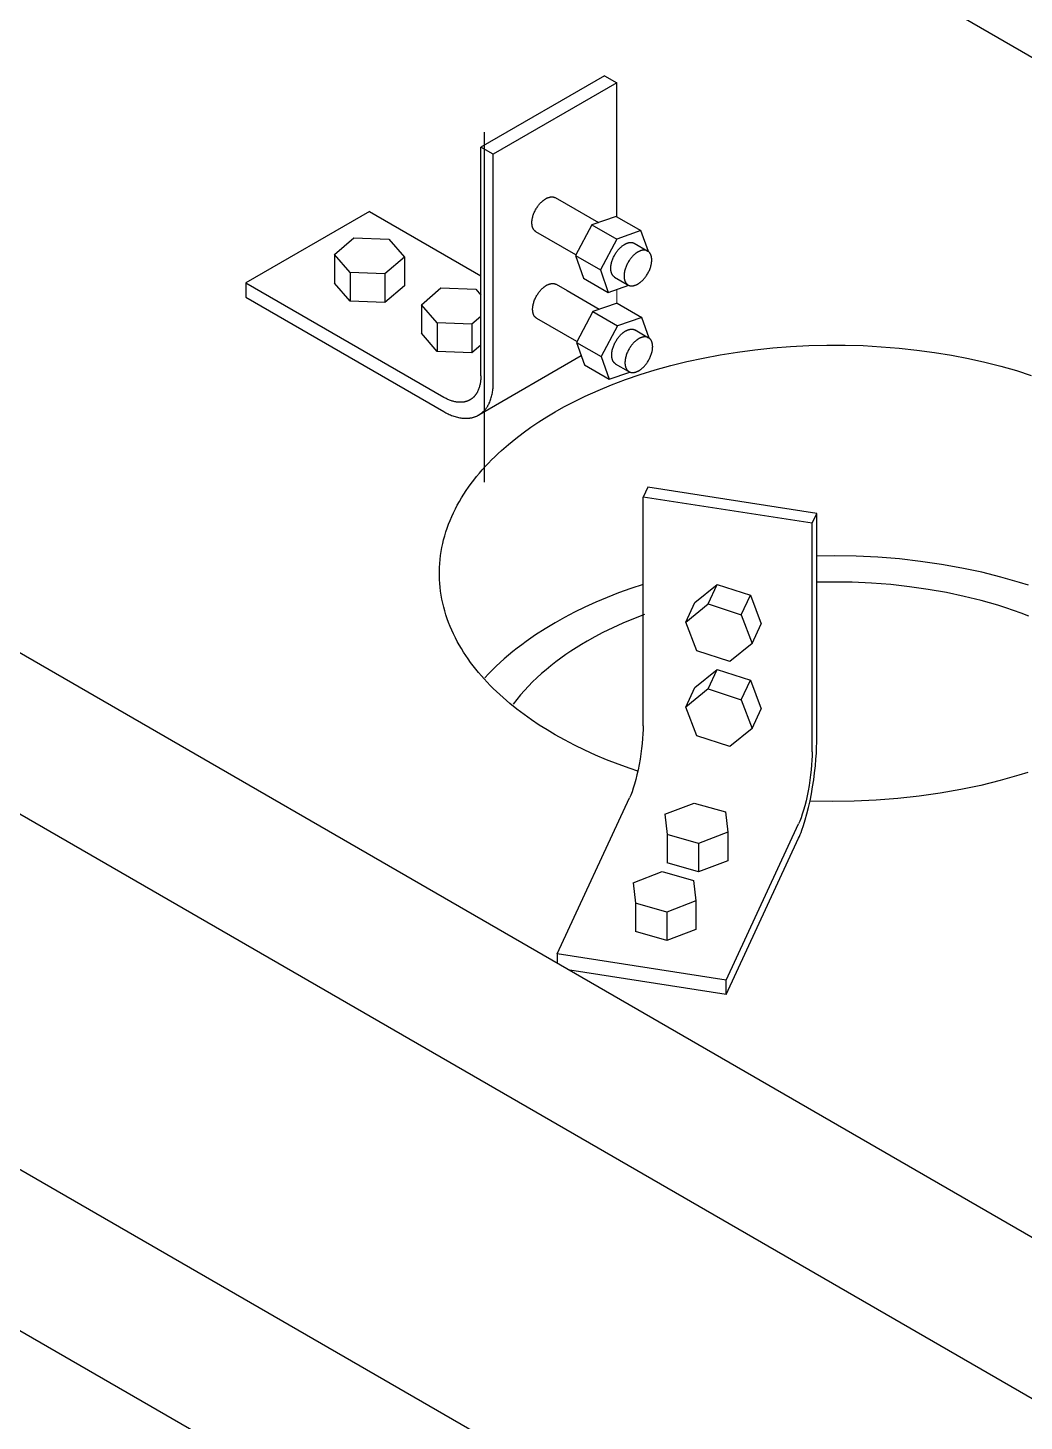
# Model space of a CAD drawing. Header units: millimetres. Extents: x 1.5 to 37.9, y -0.3 to 12.6.
# Drawn here: x 35.4554 to 35.7401, y 3.532 to 3.93 of the extents above; entities that cross this region are included whole.
import ezdxf

# ---------------------------------------------------------------- set-up
doc = ezdxf.new("R2010")
doc.units = ezdxf.units.MM
doc.linetypes.add('ACAD_ISO02W100', pattern=[15, 12, -3])
doc.layers.add('0.2', color=6, linetype='Continuous', lineweight=15)
doc.layers.add('0.3', color=4, linetype='Continuous', lineweight=20)

msp = doc.modelspace()

# ---------------------------------------------------------------- linework, layer by layer
at = {"layer": '0.2', "linetype": 'ACAD_ISO02W100', "lineweight": -3, "ltscale": 0.008}
msp.add_line((35.58584, 4.50017), (35.58577, 3.74397), dxfattribs=at)
at = {"layer": '0.2'}
msp.add_line((35.62371, 3.85525), (35.62371, 3.85135), dxfattribs=at)
at = {"layer": '0.2', "lineweight": -3}
for points in [[(35.62017, 3.9163), (35.58481, 3.89589)], [(35.62371, 3.91426), (35.58835, 3.89385)], [(35.62017, 3.9163), (35.62371, 3.91426)], [(35.62371, 3.87601), (35.62371, 3.91426)], [(35.58481, 3.83057), (35.58481, 3.89589)], [(35.58835, 3.89385), (35.58481, 3.89589)], [(35.58835, 3.82853), (35.58835, 3.89385)], [(35.60056, 3.87173), (35.60051, 3.87176), (35.60047, 3.87179), (35.60043, 3.87182), (35.60039, 3.87185), (35.60035, 3.87188), (35.60031, 3.87191), (35.60028, 3.87194), (35.60024, 3.87197), (35.6002, 3.872), (35.60017, 3.87204), (35.60013, 3.87207), (35.6001, 3.87211), (35.60007, 3.87214), (35.60004, 3.87218), (35.6, 3.87222), (35.59997, 3.87226), (35.59993, 3.87232), (35.59989, 3.87238), (35.59984, 3.87245), (35.5998, 3.87252), (35.59976, 3.87259), (35.59973, 3.87267), (35.59969, 3.87274), (35.59966, 3.87282), (35.59962, 3.87291), (35.59959, 3.87299), (35.59957, 3.87308), (35.59954, 3.87317), (35.59951, 3.87327), (35.59949, 3.87336), (35.59947, 3.87346), (35.59945, 3.87356), (35.59944, 3.87366), (35.59943, 3.87377), (35.59942, 3.87388), (35.59941, 3.87399), (35.5994, 3.8741), (35.5994, 3.87421), (35.5994, 3.87433), (35.5994, 3.87445), (35.5994, 3.87457), (35.59941, 3.87469), (35.59942, 3.87481), (35.59943, 3.87494), (35.59945, 3.87506), (35.59947, 3.87519), (35.59949, 3.87532), (35.59951, 3.87545), (35.59954, 3.87557), (35.59956, 3.8757), (35.59963, 3.87597), (35.5997, 3.87623), (35.59978, 3.87649), (35.59988, 3.87675), (35.59998, 3.87701), (35.60008, 3.87727), (35.6002, 3.87752), (35.60032, 3.87776), (35.60045, 3.878), (35.60058, 3.87824), (35.60072, 3.87847), (35.60086, 3.87869), (35.601, 3.8789), (35.60115, 3.8791), (35.6013, 3.8793), (35.60145, 3.87949), (35.60161, 3.87968), (35.60178, 3.87986), (35.60195, 3.88004), (35.60213, 3.88022), (35.60231, 3.88039), (35.6025, 3.88055), (35.60259, 3.88063), (35.60269, 3.8807), (35.60278, 3.88078), (35.60288, 3.88085), (35.60298, 3.88092), (35.60308, 3.88098), (35.60318, 3.88105), (35.60328, 3.88111), (35.60338, 3.88117), (35.60348, 3.88123), (35.60359, 3.88128), (35.60369, 3.88133), (35.60379, 3.88138), (35.60389, 3.88142), (35.60399, 3.88146), (35.60409, 3.8815), (35.60419, 3.88153), (35.60429, 3.88156), (35.60439, 3.88159), (35.60449, 3.88162), (35.60459, 3.88164), (35.60468, 3.88166), (35.60478, 3.88167), (35.60487, 3.88168), (35.60492, 3.88169), (35.60497, 3.88169), (35.60501, 3.88169), (35.60506, 3.88169), (35.60511, 3.88169), (35.60515, 3.88169), (35.6052, 3.88169), (35.60524, 3.88169), (35.60528, 3.88169), (35.60533, 3.88168), (35.60537, 3.88168), (35.60541, 3.88168), (35.60546, 3.88167), (35.6055, 3.88166), (35.60554, 3.88166), (35.60558, 3.88165), (35.60562, 3.88164), (35.60566, 3.88163), (35.6057, 3.88162), (35.60574, 3.88161), (35.60578, 3.8816), (35.60582, 3.88158), (35.60586, 3.88157), (35.60589, 3.88156), (35.60593, 3.88154), (35.60597, 3.88153), (35.606, 3.88151), (35.60604, 3.88149), (35.60606, 3.88148)], [(35.60606, 3.88148), (35.6092, 3.87967)], [(35.55299, 3.87752), (35.51764, 3.8571)], [(35.55299, 3.87752), (35.58481, 3.85914)], [(35.6092, 3.87967), (35.61839, 3.87436)], [(35.61656, 3.87373), (35.6119, 3.8649)], [(35.6235, 3.87613), (35.61656, 3.87373)], [(35.61656, 3.87373), (35.62363, 3.86964)], [(35.6235, 3.87613), (35.63057, 3.87205)], [(35.54301, 3.86522), (35.54856, 3.87003)], [(35.54856, 3.87003), (35.55854, 3.86965)], [(35.55854, 3.86965), (35.56296, 3.86447)], [(35.61196, 3.86515), (35.60056, 3.87173)], [(35.62363, 3.86964), (35.61897, 3.86082)], [(35.62307, 3.85874), (35.62303, 3.85876), (35.62299, 3.85879), (35.62295, 3.85882), (35.62291, 3.85884), (35.62287, 3.85887), (35.62284, 3.8589), (35.6228, 3.85893), (35.62277, 3.85896), (35.62274, 3.85899), (35.6227, 3.85903), (35.62267, 3.85906), (35.62264, 3.85909), (35.62261, 3.85913), (35.62258, 3.85916), (35.62255, 3.8592), (35.62252, 3.85924), (35.62248, 3.8593), (35.62243, 3.85936), (35.62239, 3.85943), (35.62235, 3.8595), (35.62231, 3.85957), (35.62228, 3.85964), (35.62224, 3.85972), (35.62221, 3.8598), (35.62217, 3.85988), (35.62214, 3.85997), (35.62211, 3.86006), (35.62209, 3.86015), (35.62206, 3.86024), (35.62204, 3.86034), (35.62202, 3.86044), (35.622, 3.86054), (35.62199, 3.86064), (35.62197, 3.86075), (35.62196, 3.86086), (35.62196, 3.86097), (35.62195, 3.86108), (35.62195, 3.86119), (35.62195, 3.86131), (35.62195, 3.86143), (35.62195, 3.86155), (35.62196, 3.86167), (35.62197, 3.86179), (35.62198, 3.86191), (35.622, 3.86204), (35.62202, 3.86217), (35.62204, 3.86229), (35.62206, 3.86242), (35.62208, 3.86255), (35.62211, 3.86268), (35.62218, 3.86294), (35.62225, 3.86321), (35.62233, 3.86347), (35.62242, 3.86373), (35.62252, 3.86399), (35.62263, 3.86424), (35.62275, 3.86449), (35.62287, 3.86474), (35.623, 3.86498), (35.62313, 3.86522), (35.62327, 3.86545), (35.62341, 3.86567), (35.62355, 3.86588), (35.6237, 3.86608), (35.62385, 3.86628), (35.624, 3.86647), (35.62416, 3.86666), (35.62432, 3.86684), (35.6245, 3.86702), (35.62467, 3.8672), (35.62486, 3.86736), (35.62504, 3.86753), (35.62514, 3.8676), (35.62524, 3.86768), (35.62533, 3.86775), (35.62543, 3.86783), (35.62553, 3.8679), (35.62563, 3.86796), (35.62573, 3.86803), (35.62583, 3.86809), (35.62593, 3.86815), (35.62603, 3.8682), (35.62613, 3.86826), (35.62623, 3.86831), (35.62634, 3.86835), (35.62644, 3.8684), (35.62654, 3.86844), (35.62664, 3.86848), (35.62674, 3.86851), (35.62684, 3.86854), (35.62694, 3.86857), (35.62704, 3.86859), (35.62714, 3.86862), (35.62723, 3.86863), (35.62733, 3.86865), (35.62742, 3.86866), (35.62747, 3.86866), (35.62752, 3.86867), (35.62756, 3.86867), (35.62761, 3.86867), (35.62765, 3.86867), (35.6277, 3.86867), (35.62774, 3.86867), (35.62779, 3.86867), (35.62783, 3.86867), (35.62788, 3.86866), (35.62792, 3.86866), (35.62796, 3.86865), (35.628, 3.86865), (35.62805, 3.86864), (35.62809, 3.86863), (35.62813, 3.86863), (35.62817, 3.86862), (35.62821, 3.86861), (35.62825, 3.8686), (35.62829, 3.86859), (35.62833, 3.86857), (35.62837, 3.86856), (35.62841, 3.86855), (35.62844, 3.86853), (35.62848, 3.86852), (35.62852, 3.8685), (35.62855, 3.86849), (35.62859, 3.86847), (35.62862, 3.86845), (35.62866, 3.86843), (35.62869, 3.86842), (35.62873, 3.8684)], [(35.63057, 3.87205), (35.62363, 3.86964)], [(35.63268, 3.86609), (35.63057, 3.87205)], [(35.55741, 3.85967), (35.54743, 3.86005), (35.54301, 3.86522)], [(35.54301, 3.86522), (35.54301, 3.85706)], [(35.6119, 3.8649), (35.61417, 3.85848)], [(35.6119, 3.8649), (35.61897, 3.86082)], [(35.62862, 3.86845), (35.63249, 3.86622)], [(35.56296, 3.86447), (35.55741, 3.85967)], [(35.56296, 3.86447), (35.56296, 3.85631)], [(35.61897, 3.86082), (35.62124, 3.85439)], [(35.51764, 3.8571), (35.57421, 3.82444)], [(35.51764, 3.8571), (35.51764, 3.85302)], [(35.54743, 3.85188), (35.54301, 3.85706)], [(35.54743, 3.86005), (35.54743, 3.85679)], [(35.54743, 3.85679), (35.54743, 3.85188)], [(35.55741, 3.85967), (35.55741, 3.85151)], [(35.60082, 3.84696), (35.60077, 3.84699), (35.60072, 3.84702), (35.60067, 3.84705), (35.60062, 3.84708), (35.60058, 3.84712), (35.60053, 3.84715), (35.60049, 3.84719), (35.60045, 3.84723), (35.60041, 3.84726), (35.60037, 3.8473), (35.60033, 3.84734), (35.60029, 3.84738), (35.60025, 3.84743), (35.60022, 3.84747), (35.60018, 3.84751), (35.60014, 3.84758), (35.60009, 3.84764), (35.60005, 3.84771), (35.60001, 3.84778), (35.59997, 3.84785), (35.59994, 3.84792), (35.5999, 3.848), (35.59987, 3.84808), (35.59983, 3.84816), (35.5998, 3.84825), (35.59977, 3.84834), (35.59975, 3.84843), (35.59972, 3.84852), (35.5997, 3.84862), (35.59968, 3.84872), (35.59966, 3.84882), (35.59965, 3.84892), (35.59963, 3.84903), (35.59962, 3.84913), (35.59962, 3.84924), (35.59961, 3.84936), (35.59961, 3.84947), (35.59961, 3.84959), (35.59961, 3.84971), (35.59961, 3.84982), (35.59962, 3.84995), (35.59963, 3.85007), (35.59964, 3.85019), (35.59966, 3.85032), (35.59968, 3.85045), (35.5997, 3.85057), (35.59972, 3.8507), (35.59974, 3.85083), (35.59977, 3.85096), (35.59984, 3.85122), (35.59991, 3.85148), (35.59999, 3.85175), (35.60008, 3.85201), (35.60018, 3.85227), (35.60029, 3.85252), (35.60041, 3.85277), (35.60053, 3.85302), (35.60066, 3.85326), (35.60079, 3.8535), (35.60093, 3.85372), (35.60107, 3.85394), (35.60121, 3.85416), (35.60136, 3.85436), (35.60151, 3.85456), (35.60166, 3.85475), (35.60182, 3.85493), (35.60198, 3.85512), (35.60216, 3.8553), (35.60233, 3.85547), (35.60252, 3.85564), (35.6027, 3.8558), (35.6028, 3.85588), (35.6029, 3.85596), (35.60299, 3.85603), (35.60309, 3.8561), (35.60319, 3.85617), (35.60329, 3.85624), (35.60339, 3.85631), (35.60349, 3.85637), (35.60359, 3.85643), (35.60369, 3.85648), (35.60379, 3.85654), (35.60389, 3.85659), (35.604, 3.85663), (35.6041, 3.85668), (35.6042, 3.85672), (35.6043, 3.85676), (35.6044, 3.85679), (35.6045, 3.85682), (35.6046, 3.85685), (35.6047, 3.85687), (35.6048, 3.85689), (35.60489, 3.85691), (35.60499, 3.85693), (35.60508, 3.85694), (35.60513, 3.85694), (35.60518, 3.85694), (35.60522, 3.85695), (35.60527, 3.85695), (35.60531, 3.85695), (35.60536, 3.85695), (35.6054, 3.85695), (35.60545, 3.85695), (35.60549, 3.85694), (35.60554, 3.85694), (35.60558, 3.85694), (35.60562, 3.85693), (35.60566, 3.85693), (35.60571, 3.85692), (35.60575, 3.85691), (35.60579, 3.8569), (35.60583, 3.8569), (35.60587, 3.85689), (35.60591, 3.85688), (35.60595, 3.85686), (35.60599, 3.85685), (35.60603, 3.85684), (35.60607, 3.85683), (35.6061, 3.85681), (35.60614, 3.8568), (35.60618, 3.85678), (35.60621, 3.85677), (35.60623, 3.85676)], [(35.60632, 3.85671), (35.60946, 3.8549)], [(35.61417, 3.85848), (35.62124, 3.85439)], [(35.62298, 3.85879), (35.62665, 3.85667)], [(35.62324, 3.85865), (35.62323, 3.85865)], [(35.51764, 3.85302), (35.57421, 3.82036)], [(35.56296, 3.85631), (35.55741, 3.85151)], [(35.56786, 3.85087), (35.57342, 3.85567)], [(35.57342, 3.85567), (35.5834, 3.8553)], [(35.5834, 3.8553), (35.58481, 3.85364)], [(35.60946, 3.8549), (35.61865, 3.84959)], [(35.62124, 3.85439), (35.6271, 3.85643)], [(35.55741, 3.85151), (35.54743, 3.85188)], [(35.58227, 3.84532), (35.57229, 3.84569), (35.56786, 3.85087)], [(35.56786, 3.85087), (35.56786, 3.84271)], [(35.61682, 3.84896), (35.61216, 3.84013)], [(35.62376, 3.85137), (35.61682, 3.84896)], [(35.61682, 3.84896), (35.6239, 3.84488)], [(35.62376, 3.85137), (35.63083, 3.84728)], [(35.57229, 3.84569), (35.57229, 3.84244)], [(35.58481, 3.84752), (35.58227, 3.84532)], [(35.58227, 3.84532), (35.58227, 3.83715)], [(35.61223, 3.84038), (35.60082, 3.84696)], [(35.6239, 3.84488), (35.61923, 3.83605)], [(35.63083, 3.84728), (35.6239, 3.84488)], [(35.63295, 3.84132), (35.63083, 3.84728)], [(35.57229, 3.83753), (35.56786, 3.84271)], [(35.57229, 3.84244), (35.57229, 3.83753)], [(35.62333, 3.83397), (35.62329, 3.83399), (35.62325, 3.83402), (35.62321, 3.83405), (35.62317, 3.83407), (35.62314, 3.8341), (35.6231, 3.83413), (35.62307, 3.83416), (35.62303, 3.83419), (35.623, 3.83423), (35.62297, 3.83426), (35.62293, 3.83429), (35.6229, 3.83432), (35.62287, 3.83436), (35.62284, 3.83439), (35.62281, 3.83443), (35.62279, 3.83447), (35.62274, 3.83453), (35.6227, 3.83459), (35.62265, 3.83466), (35.62261, 3.83473), (35.62257, 3.8348), (35.62254, 3.83487), (35.6225, 3.83495), (35.62247, 3.83503), (35.62243, 3.83511), (35.6224, 3.8352), (35.62238, 3.83529), (35.62235, 3.83538), (35.62233, 3.83547), (35.6223, 3.83557), (35.62228, 3.83567), (35.62227, 3.83577), (35.62225, 3.83587), (35.62224, 3.83598), (35.62223, 3.83609), (35.62222, 3.8362), (35.62221, 3.83631), (35.62221, 3.83642), (35.62221, 3.83654), (35.62221, 3.83666), (35.62222, 3.83678), (35.62222, 3.8369), (35.62223, 3.83702), (35.62224, 3.83715), (35.62226, 3.83727), (35.62228, 3.8374), (35.6223, 3.83752), (35.62232, 3.83765), (35.62235, 3.83778), (35.62237, 3.83791), (35.62244, 3.83817), (35.62251, 3.83844), (35.62259, 3.8387), (35.62269, 3.83896), (35.62279, 3.83922), (35.62289, 3.83947), (35.62301, 3.83973), (35.62313, 3.83997), (35.62326, 3.84021), (35.62339, 3.84045), (35.62353, 3.84068), (35.62367, 3.8409), (35.62381, 3.84111), (35.62396, 3.84131), (35.62411, 3.84151), (35.62426, 3.8417), (35.62442, 3.84189), (35.62459, 3.84207), (35.62476, 3.84225), (35.62494, 3.84243), (35.62512, 3.84259), (35.62531, 3.84276), (35.6254, 3.84283), (35.6255, 3.84291), (35.62559, 3.84298), (35.62569, 3.84306), (35.62579, 3.84313), (35.62589, 3.84319), (35.62599, 3.84326), (35.62609, 3.84332), (35.62619, 3.84338), (35.62629, 3.84343), (35.6264, 3.84349), (35.6265, 3.84354), (35.6266, 3.84358), (35.6267, 3.84363), (35.6268, 3.84367), (35.6269, 3.84371), (35.627, 3.84374), (35.6271, 3.84377), (35.6272, 3.8438), (35.6273, 3.84383), (35.6274, 3.84385), (35.62749, 3.84386), (35.62759, 3.84388), (35.62768, 3.84389), (35.62773, 3.84389), (35.62778, 3.8439), (35.62782, 3.8439), (35.62787, 3.8439), (35.62792, 3.8439), (35.62796, 3.8439), (35.62801, 3.8439), (35.62805, 3.8439), (35.62809, 3.8439), (35.62814, 3.84389), (35.62818, 3.84389), (35.62822, 3.84388), (35.62827, 3.84388), (35.62831, 3.84387), (35.62835, 3.84386), (35.62839, 3.84386), (35.62843, 3.84385), (35.62847, 3.84384), (35.62851, 3.84383), (35.62855, 3.84382), (35.62859, 3.8438), (35.62863, 3.84379), (35.62867, 3.84378), (35.6287, 3.84376), (35.62874, 3.84375), (35.62878, 3.84373), (35.62881, 3.84372), (35.62885, 3.8437), (35.62889, 3.84368), (35.62892, 3.84366), (35.62895, 3.84365), (35.62899, 3.84363)], [(35.62889, 3.84368), (35.63275, 3.84146)], [(35.58227, 3.83715), (35.57229, 3.83753)], [(35.58481, 3.83935), (35.58227, 3.83715)], [(35.61216, 3.84013), (35.61443, 3.83371)], [(35.61216, 3.84013), (35.61923, 3.83605)], [(35.61346, 3.83626), (35.58421, 3.81937)], [(35.61443, 3.83371), (35.6215, 3.82962)], [(35.61923, 3.83605), (35.6215, 3.82962)], [(35.62324, 3.83402), (35.62692, 3.8319)], [(35.6235, 3.83388), (35.62349, 3.83388)], [(35.58481, 3.83057), (35.58481, 3.8303), (35.5848, 3.83003), (35.58479, 3.82976), (35.58477, 3.82949), (35.58475, 3.82923), (35.58472, 3.82896), (35.58468, 3.8287), (35.58464, 3.82844), (35.58459, 3.82818), (35.58453, 3.82793), (35.58447, 3.82768), (35.5844, 3.82743), (35.58433, 3.82719), (35.58425, 3.82695), (35.58416, 3.82672), (35.58407, 3.82649), (35.58397, 3.82626), (35.58386, 3.82605), (35.58381, 3.82594), (35.58375, 3.82583), (35.58369, 3.82573), (35.58363, 3.82563), (35.58357, 3.82552), (35.5835, 3.82542), (35.58344, 3.82533), (35.58337, 3.82523), (35.5833, 3.82514), (35.58323, 3.82504), (35.58316, 3.82495), (35.58309, 3.82486), (35.58301, 3.82478), (35.58293, 3.82469), (35.58286, 3.82461), (35.58278, 3.82452), (35.58269, 3.82444), (35.58261, 3.82437), (35.58253, 3.82429), (35.58244, 3.82422), (35.58236, 3.82414), (35.58227, 3.82407), (35.58218, 3.82401), (35.58209, 3.82394), (35.58199, 3.82388), (35.5819, 3.82382), (35.5818, 3.82376), (35.58171, 3.8237)], [(35.6215, 3.82962), (35.62736, 3.83166)], [(35.58421, 3.81937), (35.58434, 3.81945), (35.58446, 3.81953), (35.58459, 3.81961), (35.58471, 3.81969), (35.58483, 3.81978), (35.58495, 3.81987), (35.58507, 3.81996), (35.58519, 3.82006), (35.5853, 3.82016), (35.58541, 3.82026), (35.58552, 3.82036), (35.58563, 3.82047), (35.58574, 3.82058), (35.58584, 3.82069), (35.58594, 3.8208), (35.58604, 3.82092), (35.58614, 3.82104), (35.58624, 3.82116), (35.58633, 3.82128), (35.58642, 3.82141), (35.58651, 3.82154), (35.5866, 3.82167), (35.58669, 3.8218), (35.58677, 3.82194), (35.58685, 3.82207), (35.58693, 3.82221), (35.58701, 3.82235), (35.58708, 3.8225), (35.58722, 3.82279), (35.58736, 3.82309), (35.58748, 3.82339), (35.5876, 3.82371), (35.58771, 3.82402), (35.5878, 3.82435), (35.58789, 3.82468), (35.58798, 3.82501), (35.58805, 3.82535), (35.58811, 3.82569), (35.58817, 3.82604), (35.58822, 3.82638), (35.58826, 3.82674), (35.58829, 3.82709), (35.58832, 3.82745), (35.58834, 3.82781), (35.58835, 3.82816), (35.58835, 3.82853)], [(35.58171, 3.8237), (35.58161, 3.82364), (35.58151, 3.82359), (35.58141, 3.82354), (35.58131, 3.82349), (35.58121, 3.82345), (35.5811, 3.8234), (35.581, 3.82336), (35.58089, 3.82332), (35.58079, 3.82329), (35.58068, 3.82325), (35.58057, 3.82322), (35.58046, 3.82319), (35.58035, 3.82316), (35.58024, 3.82313), (35.58013, 3.82311), (35.58001, 3.82309), (35.5799, 3.82307), (35.57978, 3.82305), (35.57967, 3.82304), (35.57955, 3.82303), (35.57943, 3.82302), (35.57932, 3.82301), (35.5792, 3.823), (35.57908, 3.823), (35.57896, 3.823), (35.57884, 3.823), (35.57872, 3.823), (35.5786, 3.82301), (35.57836, 3.82302), (35.57811, 3.82305), (35.57787, 3.82308), (35.57762, 3.82312), (35.57737, 3.82317), (35.57713, 3.82323), (35.57688, 3.8233), (35.57663, 3.82337), (35.57638, 3.82345), (35.57614, 3.82353), (35.57589, 3.82363), (35.57565, 3.82373), (35.5754, 3.82383), (35.57516, 3.82394), (35.57492, 3.82406), (35.57468, 3.82418), (35.57444, 3.82431), (35.57421, 3.82444)], [(35.57421, 3.82036), (35.57452, 3.82018), (35.57484, 3.82001), (35.57516, 3.81985), (35.57548, 3.81969), (35.5758, 3.81954), (35.57613, 3.8194), (35.57645, 3.81927), (35.57678, 3.81915), (35.57711, 3.81903), (35.57744, 3.81893), (35.57777, 3.81883), (35.5781, 3.81874), (35.57843, 3.81867), (35.57876, 3.8186), (35.57909, 3.81855), (35.57941, 3.8185), (35.57974, 3.81847), (35.58006, 3.81845), (35.58022, 3.81844), (35.58038, 3.81843), (35.58054, 3.81843), (35.5807, 3.81843), (35.58086, 3.81844), (35.58102, 3.81845), (35.58118, 3.81846), (35.58133, 3.81847), (35.58149, 3.81849), (35.58164, 3.81851), (35.58179, 3.81853), (35.58195, 3.81855), (35.5821, 3.81858), (35.58225, 3.81861), (35.5824, 3.81865), (35.58254, 3.81869), (35.58269, 3.81873), (35.58284, 3.81877), (35.58298, 3.81882), (35.58312, 3.81887), (35.58326, 3.81892), (35.5834, 3.81897), (35.58354, 3.81903), (35.58368, 3.81909), (35.58381, 3.81916), (35.58395, 3.81923), (35.58408, 3.8193), (35.58421, 3.81937)], [(35.63249, 3.79874), (35.63119, 3.79595)], [(35.68078, 3.79127), (35.63249, 3.79874)], [(35.63119, 3.73063), (35.63119, 3.79595)], [(35.67949, 3.78848), (35.63119, 3.79595)], [(35.67949, 3.78848), (35.68078, 3.79127)], [(35.68078, 3.72595), (35.68078, 3.79127)], [(35.67949, 3.72316), (35.67949, 3.78848)], [(35.64597, 3.76582), (35.65234, 3.77097)], [(35.64976, 3.76539), (35.65234, 3.77097)], [(35.65234, 3.77097), (35.66182, 3.76791)], [(35.64338, 3.76024), (35.64597, 3.76582)], [(35.64338, 3.76024), (35.64976, 3.76539)], [(35.64976, 3.76539), (35.65923, 3.76233)], [(35.65923, 3.76233), (35.66182, 3.76791)], [(35.66182, 3.76791), (35.66492, 3.7597)], [(35.65923, 3.76233), (35.66233, 3.75412)], [(35.64649, 3.75203), (35.64338, 3.76024)], [(35.66233, 3.75412), (35.66492, 3.7597)], [(35.66233, 3.75412), (35.65596, 3.74897)], [(35.65596, 3.74897), (35.64649, 3.75203)], [(35.64597, 3.74153), (35.65234, 3.74668)], [(35.64976, 3.74111), (35.65234, 3.74668)], [(35.65234, 3.74668), (35.66182, 3.74362)], [(35.64338, 3.73596), (35.64597, 3.74153)], [(35.65923, 3.73804), (35.66182, 3.74362)], [(35.66182, 3.74362), (35.66492, 3.73541)], [(35.64976, 3.74111), (35.64338, 3.73596)], [(35.64976, 3.74111), (35.65923, 3.73804)], [(35.65923, 3.73804), (35.66233, 3.72983)], [(35.64649, 3.72774), (35.64338, 3.73596)], [(35.66233, 3.72983), (35.66492, 3.73541)], [(35.63119, 3.73063), (35.63118, 3.7295), (35.63113, 3.72826), (35.63104, 3.72694), (35.63092, 3.72554), (35.63076, 3.72407), (35.63056, 3.72257), (35.63032, 3.72104), (35.63005, 3.71952), (35.62976, 3.71803), (35.62943, 3.71659), (35.62909, 3.71523), (35.62874, 3.71396), (35.62838, 3.71279), (35.62802, 3.71175), (35.62784, 3.71127), (35.62766, 3.71082), (35.62748, 3.7104), (35.62731, 3.71002)], [(35.66233, 3.72983), (35.65596, 3.72468)], [(35.65596, 3.72468), (35.64649, 3.72774)], [(35.6756, 3.69846), (35.67584, 3.69898), (35.67607, 3.69953), (35.67631, 3.70013), (35.67655, 3.70077), (35.67703, 3.70216), (35.67751, 3.70372), (35.67798, 3.70541), (35.67844, 3.70723), (35.67887, 3.70915), (35.67927, 3.71113), (35.67962, 3.71316), (35.67994, 3.71519), (35.6802, 3.7172), (35.68042, 3.71915), (35.68058, 3.72102), (35.6807, 3.72279), (35.68076, 3.72444), (35.68078, 3.72595)], [(35.67949, 3.72316), (35.67947, 3.72203), (35.67942, 3.72079), (35.67934, 3.71947), (35.67921, 3.71806), (35.67905, 3.7166), (35.67885, 3.71509), (35.67862, 3.71357), (35.67835, 3.71205), (35.67805, 3.71056), (35.67773, 3.70912), (35.67739, 3.70776), (35.67703, 3.70649), (35.67667, 3.70532), (35.67631, 3.70427), (35.67613, 3.7038), (35.67595, 3.70335), (35.67578, 3.70293), (35.6756, 3.70255)], [(35.6066, 3.66541), (35.62731, 3.71002)], [(35.63743, 3.70534), (35.64574, 3.70854)], [(35.64574, 3.70854), (35.65471, 3.70599)], [(35.65471, 3.70599), (35.65536, 3.70023)], [(35.63743, 3.70534), (35.63808, 3.69958)], [(35.6549, 3.65793), (35.6756, 3.70255)], [(35.64704, 3.69702), (35.63808, 3.69958)], [(35.63808, 3.69958), (35.63808, 3.69141)], [(35.65536, 3.70023), (35.64704, 3.69702)], [(35.6549, 3.65385), (35.6756, 3.69846)], [(35.65536, 3.70023), (35.65536, 3.69206)], [(35.64704, 3.69702), (35.64704, 3.68886)], [(35.64704, 3.68886), (35.63808, 3.69141)], [(35.65536, 3.69206), (35.64704, 3.68886)], [(35.62832, 3.68572), (35.63664, 3.68893)], [(35.62832, 3.68572), (35.62897, 3.67996)], [(35.63664, 3.68893), (35.64561, 3.68637)], [(35.64561, 3.68637), (35.64626, 3.68061)], [(35.63794, 3.6774), (35.62897, 3.67996)], [(35.62897, 3.67996), (35.62897, 3.67179)], [(35.64626, 3.68061), (35.63794, 3.6774)], [(35.64626, 3.68061), (35.64626, 3.67244)], [(35.63794, 3.6774), (35.63794, 3.66924)], [(35.63794, 3.66924), (35.62897, 3.67179)], [(35.64626, 3.67244), (35.63794, 3.66924)], [(35.6066, 3.66541), (35.6066, 3.66286)], [(35.6549, 3.65793), (35.6066, 3.66541)], [(35.6549, 3.65385), (35.61025, 3.66076)], [(35.6549, 3.65385), (35.6549, 3.65793)]]:
    msp.add_lwpolyline(points, dxfattribs=at)
for points in [[(35.63307, 3.8657), (35.63302, 3.86576), (35.633, 3.86579), (35.63297, 3.86582), (35.63295, 3.86585), (35.63292, 3.86588), (35.6329, 3.8659), (35.63287, 3.86593), (35.63284, 3.86596), (35.63281, 3.86598), (35.63279, 3.86601), (35.63276, 3.86603), (35.63273, 3.86606), (35.6327, 3.86608), (35.63267, 3.8661), (35.63264, 3.86613), (35.63261, 3.86615), (35.63257, 3.86617), (35.63254, 3.86619), (35.63251, 3.86621), (35.63248, 3.86623), (35.63244, 3.86625), (35.63241, 3.86627), (35.63237, 3.86629), (35.63234, 3.8663), (35.6323, 3.86632), (35.63226, 3.86633), (35.63223, 3.86635), (35.63219, 3.86636), (35.63215, 3.86638), (35.63211, 3.86639), (35.63207, 3.8664), (35.63203, 3.86641), (35.63199, 3.86642), (35.63195, 3.86643), (35.63191, 3.86644), (35.63187, 3.86645), (35.63183, 3.86646), (35.63179, 3.86646), (35.63175, 3.86647), (35.6317, 3.86647), (35.63166, 3.86648), (35.63162, 3.86648), (35.63157, 3.86648), (35.63153, 3.86649), (35.63148, 3.86649), (35.63144, 3.86649), (35.63139, 3.86649), (35.63135, 3.86648), (35.6313, 3.86648), (35.63125, 3.86648), (35.63121, 3.86647), (35.63111, 3.86646), (35.63102, 3.86645), (35.63092, 3.86643), (35.63082, 3.86641), (35.63072, 3.86639), (35.63062, 3.86636), (35.63052, 3.86633), (35.63042, 3.86629), (35.63032, 3.86625), (35.63022, 3.86621), (35.63012, 3.86617), (35.63002, 3.86612), (35.62992, 3.86607), (35.62982, 3.86602), (35.62971, 3.86596), (35.62961, 3.8659), (35.62951, 3.86584), (35.62941, 3.86578), (35.62931, 3.86571), (35.62921, 3.86564), (35.62912, 3.86557), (35.62902, 3.8655), (35.62892, 3.86542), (35.62883, 3.86534), (35.62864, 3.86518), (35.62846, 3.86501), (35.62828, 3.86484), (35.62811, 3.86466), (35.62794, 3.86447), (35.62778, 3.86428), (35.62763, 3.86409), (35.62748, 3.8639), (35.62734, 3.86369), (35.62719, 3.86348), (35.62705, 3.86326), (35.62691, 3.86303), (35.62678, 3.8628), (35.62665, 3.86256), (35.62653, 3.86231), (35.62642, 3.86206), (35.62631, 3.8618), (35.62621, 3.86154), (35.62612, 3.86128), (35.62603, 3.86102), (35.62596, 3.86076), (35.6259, 3.8605), (35.62587, 3.86037), (35.62584, 3.86024), (35.62582, 3.86011), (35.6258, 3.85998), (35.62578, 3.85986), (35.62577, 3.85973), (35.62575, 3.85961), (35.62574, 3.85948), (35.62574, 3.85936), (35.62573, 3.85924), (35.62573, 3.85912), (35.62573, 3.85901), (35.62573, 3.85889), (35.62574, 3.85878), (35.62575, 3.85867), (35.62576, 3.85856), (35.62577, 3.85846), (35.62579, 3.85835), (35.6258, 3.85825), (35.62582, 3.85815), (35.62585, 3.85806), (35.62587, 3.85796), (35.6259, 3.85787), (35.62593, 3.85779), (35.62596, 3.8577), (35.62599, 3.85762), (35.62602, 3.85754), (35.62606, 3.85746), (35.6261, 3.85738), (35.62614, 3.85731), (35.62618, 3.85724), (35.62622, 3.85718), (35.62626, 3.85711), (35.62631, 3.85705), (35.62635, 3.85699), (35.62638, 3.85696), (35.6264, 3.85693), (35.62643, 3.85691), (35.62645, 3.85688), (35.62648, 3.85685), (35.62651, 3.85682), (35.62653, 3.8568), (35.62656, 3.85677), (35.62659, 3.85675), (35.62662, 3.85672), (35.62665, 3.8567), (35.62668, 3.85667), (35.62671, 3.85665), (35.62674, 3.85663), (35.62677, 3.85661), (35.6268, 3.85659), (35.62683, 3.85656), (35.62687, 3.85654), (35.6269, 3.85652), (35.62693, 3.85651), (35.62697, 3.85649), (35.627, 3.85647), (35.62704, 3.85645), (35.62708, 3.85644), (35.62711, 3.85642), (35.62715, 3.85641), (35.62719, 3.85639), (35.62722, 3.85638), (35.62726, 3.85637), (35.6273, 3.85635), (35.62734, 3.85634), (35.62738, 3.85633), (35.62742, 3.85632), (35.62746, 3.85631), (35.6275, 3.85631), (35.62754, 3.8563), (35.62759, 3.85629), (35.62763, 3.85629), (35.62767, 3.85628), (35.62772, 3.85628), (35.62776, 3.85627), (35.6278, 3.85627), (35.62785, 3.85627), (35.62789, 3.85627), (35.62794, 3.85627), (35.62798, 3.85627), (35.62803, 3.85627), (35.62808, 3.85627), (35.62812, 3.85628), (35.62817, 3.85628), (35.62826, 3.85629), (35.62836, 3.85631), (35.62846, 3.85632), (35.62855, 3.85635), (35.62865, 3.85637), (35.62875, 3.8564), (35.62885, 3.85643), (35.62895, 3.85646), (35.62905, 3.8565), (35.62915, 3.85654), (35.62926, 3.85659), (35.62936, 3.85663), (35.62946, 3.85668), (35.62956, 3.85674), (35.62966, 3.85679), (35.62976, 3.85685), (35.62986, 3.85691), (35.62996, 3.85698), (35.63006, 3.85704), (35.63016, 3.85711), (35.63026, 3.85719), (35.63036, 3.85726), (35.63045, 3.85734), (35.63055, 3.85741), (35.63074, 3.85758), (35.63092, 3.85774), (35.6311, 3.85792), (35.63127, 3.8581), (35.63143, 3.85828), (35.63159, 3.85847), (35.63174, 3.85866), (35.63189, 3.85886), (35.63204, 3.85906), (35.63218, 3.85927), (35.63233, 3.85949), (35.63246, 3.85972), (35.6326, 3.85996), (35.63272, 3.8602), (35.63284, 3.86045), (35.63296, 3.8607), (35.63307, 3.86095), (35.63317, 3.86121), (35.63326, 3.86147), (35.63334, 3.86173), (35.63342, 3.862), (35.63348, 3.86226), (35.63351, 3.86239), (35.63353, 3.86252), (35.63356, 3.86265), (35.63358, 3.86277), (35.63359, 3.8629), (35.63361, 3.86303), (35.63362, 3.86315), (35.63363, 3.86327), (35.63364, 3.86339), (35.63364, 3.86351), (35.63364, 3.86363), (35.63364, 3.86375), (35.63364, 3.86386), (35.63364, 3.86397), (35.63363, 3.86408), (35.63362, 3.86419), (35.6336, 3.8643), (35.63359, 3.8644), (35.63357, 3.8645), (35.63355, 3.8646), (35.63353, 3.8647), (35.6335, 3.86479), (35.63348, 3.86488), (35.63345, 3.86497), (35.63342, 3.86506), (35.63339, 3.86514), (35.63335, 3.86522), (35.63332, 3.8653), (35.63328, 3.86537), (35.63324, 3.86544), (35.6332, 3.86551), (35.63316, 3.86558), (35.63311, 3.86564)], [(35.63333, 3.84094), (35.63328, 3.84099), (35.63326, 3.84102), (35.63324, 3.84105), (35.63321, 3.84108), (35.63318, 3.84111), (35.63316, 3.84114), (35.63313, 3.84116), (35.6331, 3.84119), (35.63308, 3.84121), (35.63305, 3.84124), (35.63302, 3.84126), (35.63299, 3.84129), (35.63296, 3.84131), (35.63293, 3.84133), (35.6329, 3.84136), (35.63287, 3.84138), (35.63284, 3.8414), (35.6328, 3.84142), (35.63277, 3.84144), (35.63274, 3.84146), (35.6327, 3.84148), (35.63267, 3.8415), (35.63263, 3.84152), (35.6326, 3.84153), (35.63256, 3.84155), (35.63253, 3.84156), (35.63249, 3.84158), (35.63245, 3.84159), (35.63241, 3.84161), (35.63237, 3.84162), (35.63234, 3.84163), (35.6323, 3.84164), (35.63226, 3.84165), (35.63222, 3.84166), (35.63218, 3.84167), (35.63213, 3.84168), (35.63209, 3.84169), (35.63205, 3.84169), (35.63201, 3.8417), (35.63196, 3.8417), (35.63192, 3.84171), (35.63188, 3.84171), (35.63183, 3.84171), (35.63179, 3.84172), (35.63174, 3.84172), (35.6317, 3.84172), (35.63165, 3.84172), (35.63161, 3.84171), (35.63156, 3.84171), (35.63151, 3.84171), (35.63147, 3.8417), (35.63137, 3.84169), (35.63128, 3.84168), (35.63118, 3.84166), (35.63108, 3.84164), (35.63098, 3.84162), (35.63089, 3.84159), (35.63079, 3.84156), (35.63069, 3.84152), (35.63058, 3.84149), (35.63048, 3.84144), (35.63038, 3.8414), (35.63028, 3.84135), (35.63018, 3.8413), (35.63008, 3.84125), (35.62998, 3.84119), (35.62988, 3.84113), (35.62978, 3.84107), (35.62968, 3.84101), (35.62958, 3.84094), (35.62948, 3.84087), (35.62938, 3.8408), (35.62928, 3.84073), (35.62918, 3.84065), (35.62909, 3.84057), (35.6289, 3.84041), (35.62872, 3.84024), (35.62854, 3.84007), (35.62837, 3.83989), (35.6282, 3.8397), (35.62805, 3.83951), (35.62789, 3.83932), (35.62774, 3.83913), (35.6276, 3.83892), (35.62745, 3.83871), (35.62731, 3.83849), (35.62717, 3.83826), (35.62704, 3.83803), (35.62691, 3.83779), (35.62679, 3.83754), (35.62668, 3.83729), (35.62657, 3.83703), (35.62647, 3.83677), (35.62638, 3.83651), (35.6263, 3.83625), (35.62622, 3.83599), (35.62616, 3.83573), (35.62613, 3.8356), (35.6261, 3.83547), (35.62608, 3.83534), (35.62606, 3.83521), (35.62604, 3.83509), (35.62603, 3.83496), (35.62602, 3.83484), (35.62601, 3.83471), (35.626, 3.83459), (35.62599, 3.83447), (35.62599, 3.83435), (35.62599, 3.83424), (35.626, 3.83412), (35.626, 3.83401), (35.62601, 3.8339), (35.62602, 3.83379), (35.62603, 3.83369), (35.62605, 3.83358), (35.62607, 3.83348), (35.62609, 3.83338), (35.62611, 3.83329), (35.62613, 3.8332), (35.62616, 3.8331), (35.62619, 3.83302), (35.62622, 3.83293), (35.62625, 3.83285), (35.62629, 3.83277), (35.62632, 3.83269), (35.62636, 3.83261), (35.6264, 3.83254), (35.62644, 3.83247), (35.62648, 3.83241), (35.62652, 3.83234), (35.62657, 3.83228), (35.62662, 3.83222), (35.62664, 3.83219), (35.62666, 3.83216), (35.62669, 3.83214), (35.62671, 3.83211), (35.62674, 3.83208), (35.62677, 3.83205), (35.62679, 3.83203), (35.62682, 3.832), (35.62685, 3.83198), (35.62688, 3.83195), (35.62691, 3.83193), (35.62694, 3.8319), (35.62697, 3.83188), (35.627, 3.83186), (35.62703, 3.83184), (35.62706, 3.83182), (35.6271, 3.83179), (35.62713, 3.83177), (35.62716, 3.83176), (35.6272, 3.83174), (35.62723, 3.83172), (35.62727, 3.8317), (35.6273, 3.83168), (35.62734, 3.83167), (35.62737, 3.83165), (35.62741, 3.83164), (35.62745, 3.83162), (35.62749, 3.83161), (35.62752, 3.8316), (35.62756, 3.83159), (35.6276, 3.83157), (35.62764, 3.83156), (35.62768, 3.83155), (35.62772, 3.83154), (35.62777, 3.83154), (35.62781, 3.83153), (35.62785, 3.83152), (35.62789, 3.83152), (35.62793, 3.83151), (35.62798, 3.83151), (35.62802, 3.8315), (35.62807, 3.8315), (35.62811, 3.8315), (35.62815, 3.8315), (35.6282, 3.8315), (35.62825, 3.8315), (35.62829, 3.8315), (35.62834, 3.8315), (35.62838, 3.83151), (35.62843, 3.83151), (35.62853, 3.83152), (35.62862, 3.83154), (35.62872, 3.83155), (35.62882, 3.83158), (35.62891, 3.8316), (35.62901, 3.83163), (35.62911, 3.83166), (35.62921, 3.83169), (35.62931, 3.83173), (35.62942, 3.83177), (35.62952, 3.83182), (35.62962, 3.83186), (35.62972, 3.83191), (35.62982, 3.83197), (35.62992, 3.83202), (35.63002, 3.83208), (35.63012, 3.83214), (35.63022, 3.83221), (35.63032, 3.83228), (35.63042, 3.83234), (35.63052, 3.83242), (35.63062, 3.83249), (35.63071, 3.83257), (35.63081, 3.83264), (35.631, 3.83281), (35.63118, 3.83298), (35.63136, 3.83315), (35.63153, 3.83333), (35.63169, 3.83351), (35.63185, 3.8337), (35.63201, 3.83389), (35.63216, 3.83409), (35.6323, 3.83429), (35.63245, 3.8345), (35.63259, 3.83472), (35.63272, 3.83495), (35.63286, 3.83519), (35.63299, 3.83543), (35.63311, 3.83568), (35.63322, 3.83593), (35.63333, 3.83618), (35.63343, 3.83644), (35.63352, 3.8367), (35.6336, 3.83696), (35.63368, 3.83723), (35.63374, 3.83749), (35.63377, 3.83762), (35.63379, 3.83775), (35.63382, 3.83788), (35.63384, 3.838), (35.63386, 3.83813), (35.63387, 3.83826), (35.63388, 3.83838), (35.63389, 3.8385), (35.6339, 3.83862), (35.6339, 3.83874), (35.63391, 3.83886), (35.63391, 3.83898), (35.6339, 3.83909), (35.6339, 3.8392), (35.63389, 3.83931), (35.63388, 3.83942), (35.63387, 3.83953), (35.63385, 3.83963), (35.63383, 3.83973), (35.63381, 3.83983), (35.63379, 3.83993), (35.63377, 3.84002), (35.63374, 3.84011), (35.63371, 3.8402), (35.63368, 3.84029), (35.63365, 3.84037), (35.63361, 3.84045), (35.63358, 3.84053), (35.63354, 3.8406), (35.6335, 3.84067), (35.63346, 3.84074), (35.63342, 3.84081), (35.63338, 3.84087)]]:
    msp.add_lwpolyline(points, close=True, dxfattribs=at)
at = {"layer": '0.3', "lineweight": -3}
for points in [[(36.1953, 3.66003), (35.48819, 4.06828)], [(35.1563, 3.92285), (35.9034, 3.4915)], [(35.8634, 3.46841), (35.1563, 3.87666)], [(35.02847, 3.84905), (35.77558, 3.41771)], [(35.61116, 3.82304), (35.61465, 3.82475), (35.61832, 3.8264), (35.62216, 3.82799), (35.62616, 3.8295), (35.63032, 3.83092), (35.63463, 3.83226), (35.63908, 3.8335), (35.64367, 3.83463), (35.64838, 3.83566), (35.6532, 3.83657), (35.65812, 3.83736), (35.66312, 3.83802), (35.6682, 3.83855), (35.67333, 3.83895), (35.6785, 3.83922), (35.68369, 3.83935), (35.68889, 3.83934), (35.69408, 3.83919), (35.69925, 3.8389), (35.70437, 3.83848), (35.70944, 3.83793), (35.71443, 3.83724), (35.71934, 3.83643), (35.72414, 3.83551), (35.72883, 3.83446), (35.7334, 3.83331), (35.73783, 3.83206), (35.74211, 3.8307)], [(35.57754, 3.75575), (35.57701, 3.75682), (35.57651, 3.7579), (35.57604, 3.75899), (35.57561, 3.76009), (35.5752, 3.76119), (35.57483, 3.76229), (35.57449, 3.7634), (35.57419, 3.76452), (35.57391, 3.76564), (35.57367, 3.76677), (35.57347, 3.7679), (35.5733, 3.76903), (35.57316, 3.77016), (35.57306, 3.77129), (35.57299, 3.77243), (35.57295, 3.77357), (35.57295, 3.77471), (35.57299, 3.77584), (35.57305, 3.77698), (35.57316, 3.77812), (35.57329, 3.77925), (35.57346, 3.78038), (35.57367, 3.78151), (35.57391, 3.78263), (35.57418, 3.78375), (35.57448, 3.78487), (35.57482, 3.78598), (35.57519, 3.78709), (35.5756, 3.78819), (35.57603, 3.78929), (35.5765, 3.79037), (35.577, 3.79145), (35.57752, 3.79253), (35.57808, 3.79359), (35.57867, 3.79465), (35.57929, 3.7957), (35.57994, 3.79674), (35.58061, 3.79777), (35.58132, 3.79878), (35.58205, 3.79979), (35.5828, 3.80079), (35.58359, 3.80178), (35.58439, 3.80276), (35.58523, 3.80372), (35.58608, 3.80467), (35.58696, 3.80561), (35.58787, 3.80654), (35.58879, 3.80746), (35.58974, 3.80836), (35.59071, 3.80925), (35.5927, 3.81099), (35.59477, 3.81268), (35.5969, 3.81431), (35.5991, 3.81588), (35.60136, 3.8174), (35.60367, 3.81886), (35.60603, 3.82026), (35.60854, 3.82167), (35.61116, 3.82304)], [(35.73558, 3.39461), (35.02847, 3.80286)], [(35.74131, 3.77074), (35.73874, 3.77155), (35.73344, 3.77307), (35.72794, 3.77444), (35.72227, 3.77565), (35.71645, 3.7767), (35.71049, 3.77756), (35.70442, 3.77825), (35.69826, 3.77874), (35.69205, 3.77903), (35.68582, 3.77913), (35.68078, 3.77905)], [(35.63119, 3.77097), (35.62764, 3.76979), (35.62419, 3.76854), (35.62086, 3.76724), (35.61765, 3.76588), (35.61456, 3.76448), (35.61159, 3.76303), (35.60875, 3.76155), (35.60603, 3.76003), (35.60321, 3.75834), (35.60046, 3.75657), (35.59911, 3.75566), (35.59778, 3.75472), (35.59648, 3.75376), (35.5952, 3.75279), (35.59394, 3.75179), (35.59271, 3.75077), (35.59151, 3.74974), (35.59033, 3.74868), (35.58918, 3.74761), (35.58807, 3.74651), (35.58698, 3.7454), (35.58593, 3.74427)], [(35.74139, 3.76196), (35.73925, 3.76276), (35.73705, 3.76354), (35.73481, 3.76429), (35.73252, 3.76501), (35.73018, 3.7657), (35.72779, 3.76635), (35.72289, 3.76757), (35.71784, 3.76864), (35.71264, 3.76956), (35.70733, 3.77033), (35.70192, 3.77092), (35.69643, 3.77135), (35.6909, 3.7716), (35.68535, 3.77167), (35.68078, 3.77158)], [(35.63157, 3.76241), (35.62842, 3.76119), (35.6254, 3.75991), (35.62249, 3.75859), (35.61971, 3.75722)], [(35.61971, 3.75722), (35.61739, 3.756), (35.61517, 3.75476)], [(35.62966, 3.71761), (35.62745, 3.71835), (35.62404, 3.71959), (35.62074, 3.72089), (35.61756, 3.72223), (35.61449, 3.72363), (35.61155, 3.72506), (35.60873, 3.72654), (35.60603, 3.72804), (35.60375, 3.7294), (35.60151, 3.73081), (35.59932, 3.73227), (35.59718, 3.73379), (35.5951, 3.73536), (35.59309, 3.73698), (35.59115, 3.73866), (35.58927, 3.74038), (35.58837, 3.74126), (35.58748, 3.74215), (35.58662, 3.74306), (35.58577, 3.74397), (35.58495, 3.7449), (35.58415, 3.74583), (35.58338, 3.74678), (35.58263, 3.74774), (35.5819, 3.74871), (35.5812, 3.74969), (35.58052, 3.75068), (35.57987, 3.75167), (35.57925, 3.75268), (35.57865, 3.7537), (35.57808, 3.75472), (35.57754, 3.75575)], [(35.61517, 3.75476), (35.61361, 3.75384), (35.61208, 3.75289), (35.61057, 3.75192), (35.60909, 3.75092), (35.60763, 3.74988), (35.60621, 3.74883), (35.60481, 3.74774), (35.60346, 3.74663), (35.60213, 3.74549), (35.60085, 3.74432), (35.59961, 3.74313), (35.59841, 3.74191), (35.59725, 3.74067), (35.59614, 3.73941), (35.59508, 3.73812), (35.59407, 3.73681)], [(35.74114, 3.71728), (35.73855, 3.71647), (35.73591, 3.71569), (35.73321, 3.71494), (35.72768, 3.71357), (35.72196, 3.71236), (35.71609, 3.71132), (35.71009, 3.71046), (35.70397, 3.70979), (35.69778, 3.70931), (35.69153, 3.70903), (35.68525, 3.70895), (35.67898, 3.70907)]]:
    msp.add_lwpolyline(points, dxfattribs=at)

doc.saveas('drawing.dxf')
